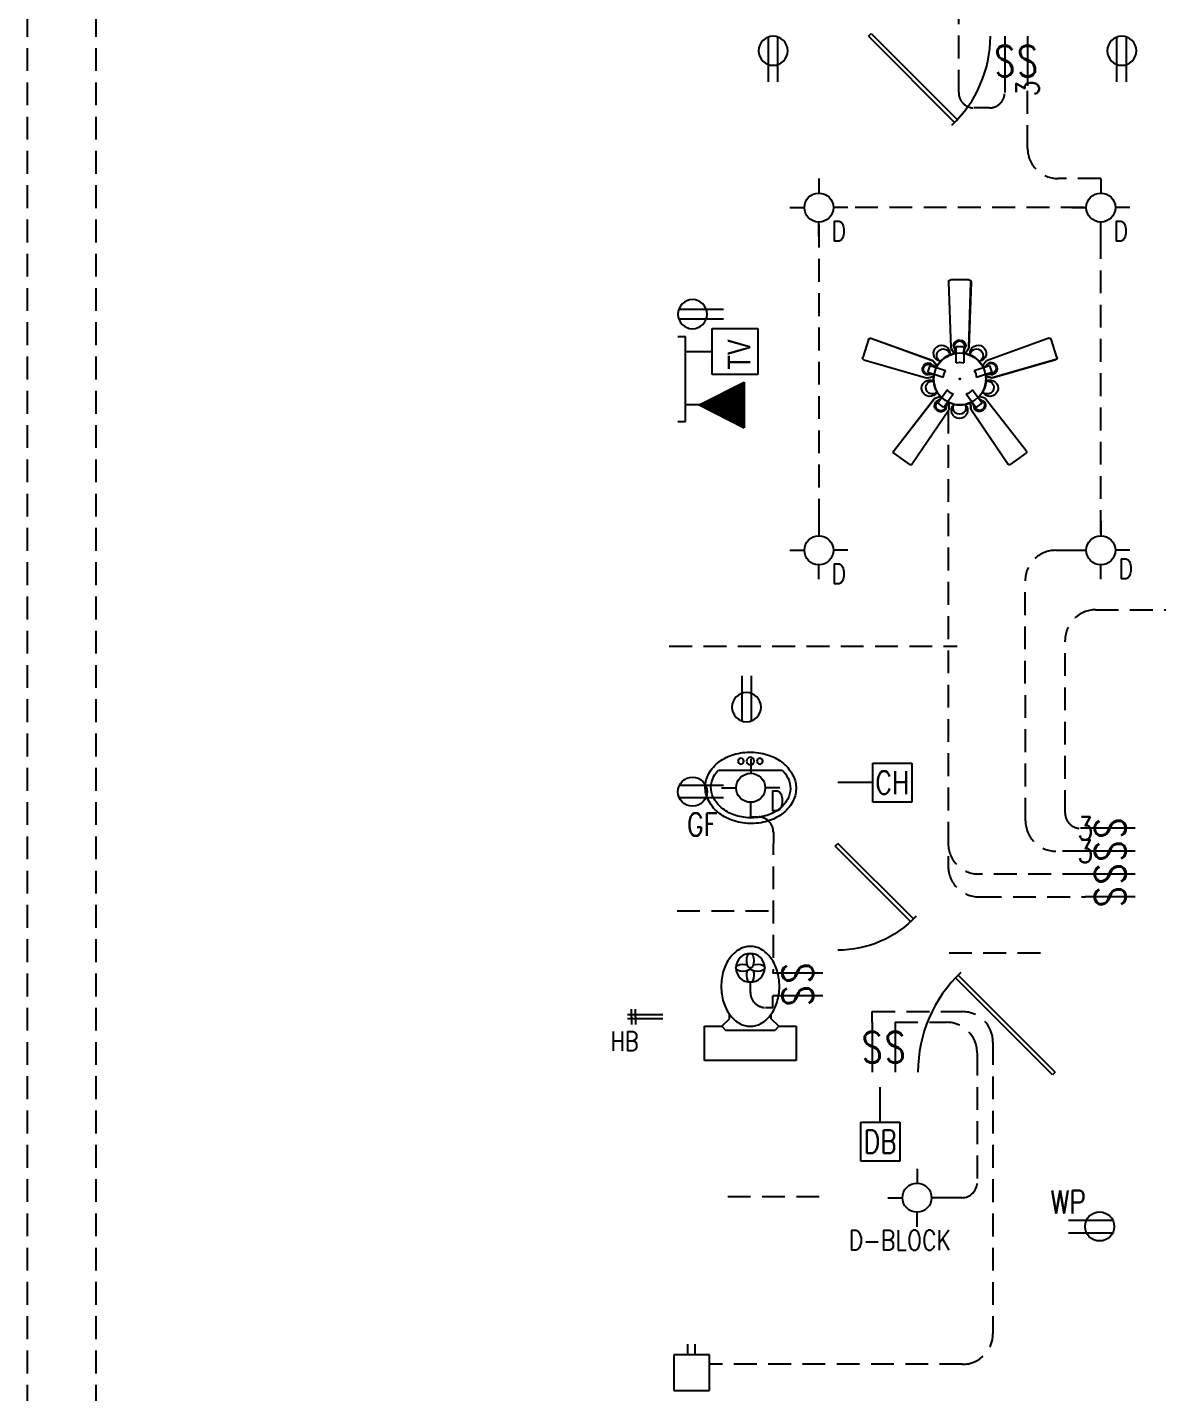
# Model space of a CAD drawing. Header units: inches. Extents: x 1062 to 6528, y -11616 to 5280.
# Drawn here: x 1632 to 1928.7, y -11354.1 to -10995.5 of the extents above; entities that cross this region are included whole.
import ezdxf
from ezdxf.enums import TextEntityAlignment as Align

# ---------------------------------------------------------------- set-up
doc = ezdxf.new("R2010")
doc.units = ezdxf.units.IN
doc.header["$LTSCALE"] = 24
doc.header["$MEASUREMENT"] = 0
doc.linetypes.add('HIDDEN', pattern=[0.375, 0.25, -0.125])
doc.layers.get('Defpoints').update_dxf_attribs({"color": 3, "linetype": 'HIDDEN'})
for name, color, linetype in [('A-DOOR', 4, 'CONTINUOUS'), ('AN', 6, 'CONTINUOUS'), ('ELEC', 1, 'CONTINUOUS'), ('P-FIXT', 6, 'CONTINUOUS'), ('TB', 5, 'CONTINUOUS'), ('TEMP', 5, 'CONTINUOUS')]:
    doc.layers.add(name, color=color, linetype=linetype)
doc.layers.add('cam_ELEC', color=7, linetype='CONTINUOUS', lineweight=35)
doc.layers.add('ssp_BATHROOM FITTINGS', color=6, linetype='CONTINUOUS', lineweight=0)
doc.layers.get('AN').off()
doc.layers.get('TEMP').off()
doc.styles.add('Arial Narrow_1', font='ARIALN.TTF', dxfattribs={"width": 0.9, "height": 6.75})
doc.styles.add('ROMANT', font='times.ttf')
doc.styles.add('SIMPLEX', font='simplex.shx', dxfattribs={"width": 0.8})

# ---------------------------------------------------------------- blocks, each defined once
blk = doc.blocks.new('TB CAMDEN 11X17')
at = {"layer": 'Defpoints', "color": 5}
blk.add_lwpolyline([(-1632, 0), (0, 0), (0, 1056), (-1632, 1056)], close=True, dxfattribs=at)
at = {"layer": 'Defpoints', "color": 7, "linetype": 'HIDDEN'}
blk.add_lwpolyline([(-1614, 18), (-512, 18), (-512, 1038), (-1614, 1038)], close=True, dxfattribs=at)
at = {"layer": 'TB', "color": 6, "style": 'ROMANT'}
for tag, p in [('S.NAME.3', (-51, 440.43)), ('S.NAME.1', (-87, 440.43)), ('S.NAME.2', (-69, 440.43))]:
    blk.add_attdef(tag, text='', height=12, rotation=90, dxfattribs=at).set_placement(p, align=Align.MIDDLE_CENTER)
for tag, p in [('SCALE', (-72, 113.5)), ('S.NUMBER', (-72, 37.5))]:
    blk.add_attdef(tag, text='', height=8, dxfattribs=at).set_placement(p, align=Align.MIDDLE_CENTER)
blk = doc.blocks.new('*U682')
at = {"layer": 'ELEC', "color": 0}
for p, q in [((0, 7.62), (0, 3.81)), ((-7.62, 0), (-3.81, 0)), ((7.62, 0), (3.81, 0)), ((0, -7.62), (0, -3.81))]:
    blk.add_line(p, q, dxfattribs=at)
blk.add_circle((0, 0), 3.81, dxfattribs=at)
at = {"layer": 'ELEC', "color": 0, "insert": (-17.94, -8.55), "char_height": 5.25, "width": 28.4525, "attachment_point": 1, "style": 'SIMPLEX'}
blk.add_mtext('D-BLOCK', dxfattribs=at)
blk = doc.blocks.new('LIGHT - COACH')
at = {"layer": 'ELEC', "color": 0}
for p, q in [((4.58, 12.1), (-4.77, 12.1)), ((-4.77, 12.1), (-4.77, 2.75)), ((4.58, 2.75), (4.58, 12.1)), ((-4.77, 2.75), (4.58, 2.75)), ((-1.05, 2.75), (-1.05, 0)), ((0.87, 2.75), (0.87, 0))]:
    blk.add_line(p, q, dxfattribs=at)
blk = doc.blocks.new('*U204')
at = {"layer": 'ELEC', "color": 0}
for p, q in [((-5.41, 4.26), (4.83, 4.26)), ((-5.41, -6.03), (-5.41, 4.26)), ((4.83, 4.26), (4.83, -6.03)), ((4.83, -6.03), (-5.41, -6.03)), ((-0.29, -6.03), (-0.29, -15.16))]:
    blk.add_line(p, q, dxfattribs=at)
at = {"layer": 'ELEC', "color": 0, "insert": (-0.29, -0.89), "char_height": 6, "width": 10.1808, "attachment_point": 5, "rotation": 180, "style": 'SIMPLEX'}
blk.add_mtext('DB', dxfattribs=at)
blk = doc.blocks.new('*U679')
at = {"layer": 'ELEC', "color": 0}
for p, q in [((-5.43, -6.01), (-5.43, 4.23)), ((-5.43, 4.23), (4.86, 4.23)), ((4.86, 4.23), (4.86, -6.01)), ((4.86, -0.89), (13.98, -0.89)), ((4.86, -6.01), (-5.43, -6.01))]:
    blk.add_line(p, q, dxfattribs=at)
at = {"layer": 'ELEC', "color": 0, "insert": (-0.29, -0.89), "char_height": 6, "width": 10.1808, "attachment_point": 5, "rotation": 180, "style": 'SIMPLEX'}
blk.add_mtext('CH', dxfattribs=at)
blk = doc.blocks.new('*U681')
at = {"layer": 'ELEC', "color": 0}
for p, q in [((-1.6, 12), (-1.6, 0.37)), ((1.69, 12), (1.69, 0.37))]:
    blk.add_line(p, q, dxfattribs=at)
blk.add_circle((0.04, 3.82), 3.82, dxfattribs=at)
at = {"layer": 'ELEC', "color": 0, "lineweight": 5, "insert": (9.47, 16.66), "char_height": 6, "width": 8.7457, "attachment_point": 1, "rotation": 270, "style": 'SIMPLEX'}
blk.add_mtext('WP', dxfattribs=at)
blk = doc.blocks.new('*U758')
at = {"layer": 'ELEC', "color": 0}
for p, q in [((0, 7.62), (0, 3.81)), ((-7.62, 0), (-3.81, 0)), ((7.62, 0), (3.81, 0)), ((0, -7.62), (0, -3.81))]:
    blk.add_line(p, q, dxfattribs=at)
blk.add_circle((0, 0), 3.81, dxfattribs=at)
at = {"layer": 'ELEC', "color": 0, "insert": (5.05, -0.79), "char_height": 5.25, "width": 2.8525, "attachment_point": 1, "style": 'SIMPLEX'}
blk.add_mtext('D', dxfattribs=at)
blk = doc.blocks.new('*U680')
at = {"layer": 'ELEC', "color": 0}
for p, q in [((-1.63, 12), (-1.63, 0.37)), ((1.66, 12), (1.66, 0.37))]:
    blk.add_line(p, q, dxfattribs=at)
blk.add_circle((0.02, 3.82), 3.82, dxfattribs=at)
at = {"layer": 'ELEC', "color": 0, "insert": (8.63, 6.41), "char_height": 6, "width": 15.2712, "attachment_point": 5, "rotation": 90, "style": 'SIMPLEX'}
blk.add_mtext('GF', dxfattribs=at)
blk = doc.blocks.new('*U580')
at = {"layer": 'ELEC', "color": 0}
for p, q in [((0, 7.62), (0, 3.81)), ((-7.62, 0), (-3.81, 0)), ((7.62, 0), (3.81, 0)), ((0, -7.62), (0, -3.81))]:
    blk.add_line(p, q, dxfattribs=at)
blk.add_circle((0, 0), 3.81, dxfattribs=at)
at = {"layer": 'ELEC', "color": 0, "insert": (3.32, -3.55), "char_height": 5.25, "width": 2.8525, "attachment_point": 1, "style": 'SIMPLEX'}
blk.add_mtext('D', dxfattribs=at)
blk = doc.blocks.new('*U217')
at = {"layer": 'ELEC', "color": 0}
for p, q in [((0, 7.62), (0, 3.81)), ((-7.62, 0), (-3.81, 0)), ((7.62, 0), (3.81, 0)), ((0, -7.62), (0, -3.81))]:
    blk.add_line(p, q, dxfattribs=at)
blk.add_circle((0, 0), 3.81, dxfattribs=at)
at = {"layer": 'ELEC', "color": 0, "insert": (4.65, -2.21), "char_height": 5.25, "width": 2.8525, "attachment_point": 1, "style": 'SIMPLEX'}
blk.add_mtext('D', dxfattribs=at)
blk = doc.blocks.new('*U574')
at = {"layer": 'ELEC', "color": 0}
for p, q in [((-2.94, 25.51, -46.52), (-2.36, 8.14, -46.52)), ((-2.9, 25.51, -46.52), (-2.94, 25.51, -46.52)), ((-2.32, 8.14, -46.52), (-2.9, 25.51, -46.52)), ((-2.43, 26, -46.52), (-2.46, 26, -46.52)), ((-2.43, 26, -46.52), (2.5, 26, -46.52)), ((2.97, 25.51, -46.52), (2.39, 8.14, -46.52)), ((-25.48, 5.72, -46.52), (-23.96, 10.41, -46.52)), ((-23.35, 10.71, -46.52), (-7, 4.79, -46.52)), ((-2.32, 8.14, -46.52), (-2.36, 8.14, -46.52)), ((-2.27, 7.97, -46.52), (-1.42, 6.72, -46.52)), ((-2.24, 7.97, -46.52), (-2.27, 7.97, -46.52)), ((-1.39, 6.72, -46.52), (-2.24, 7.97, -46.52)), ((-1.55, 8.58, -46.52), (-1.59, 8.58, -46.52)), ((-1, 8.51, -46.52), (-1, 4.25, -46.52)), ((0.97, 8.51, -46.52), (-1, 8.51, -46.52)), ((0.07, 10.22, -46.52), (0.02, 10.22, -46.52)), ((0.12, 10.03, -46.52), (0.03, 10.03, -46.52)), ((0.97, 4.26, -46.52), (0.97, 8.51, -46.52)), ((2.3, 7.97, -46.52), (1.46, 6.72, -46.52)), ((23.36, 10.68, -46.52), (7.01, 4.76, -46.52)), ((7.02, 4.72, -46.52), (23.37, 10.64, -46.52)), ((23.37, 10.64, -46.52), (23.36, 10.68, -46.52)), ((23.98, 10.34, -46.52), (23.97, 10.37, -46.52)), ((23.98, 10.34, -46.52), (25.5, 5.66, -46.52)), ((-25.48, 5.72, -46.52), (-25.49, 5.69, -46.52)), ((-25.17, 5.12, -46.52), (-25.18, 5.09, -46.52)), ((-25.18, 5.09, -46.52), (-8.47, 0.27, -46.52)), ((-8.46, 0.3, -46.52), (-25.17, 5.12, -46.52)), ((-6.87, 4.65, -46.52), (-5.95, 3.47, -46.52)), ((6.88, 4.62, -46.52), (5.96, 3.44, -46.52)), ((6, 3.44, -46.52), (6.89, 4.59, -46.52)), ((6.89, 4.59, -46.52), (6.88, 4.62, -46.52)), ((7.02, 4.72, -46.52), (7.01, 4.76, -46.52)), ((7.68, 4.12, -46.52), (7.67, 4.16, -46.52)), ((25.19, 5.06, -46.52), (8.48, 0.24, -46.52)), ((-9.7, 3.22, -46.52), (-9.71, 3.18, -46.52)), ((-9.5, 3.21, -46.52), (-9.53, 3.13, -46.52)), ((-8.64, 1.18, -46.52), (-8.65, 1.14, -46.52)), ((-8.46, 0.3, -46.52), (-8.47, 0.27, -46.52)), ((-7.8, 3.55, -46.52), (-8.41, 1.68, -46.52)), ((-8.41, 1.68, -46.52), (-4.35, 0.36, -46.52)), ((-8.28, 0.3, -46.52), (-6.85, 0.72, -46.52)), ((-8.27, 0.33, -46.52), (-8.28, 0.3, -46.52)), ((-6.85, 0.75, -46.52), (-8.27, 0.33, -46.52)), ((-3.74, 2.25, -46.52), (-7.8, 3.55, -46.52)), ((7.8, 3.55, -46.52), (3.74, 2.25, -46.52)), ((4.35, 0.36, -46.52), (8.41, 1.68, -46.52)), ((8.29, 0.27, -46.52), (6.85, 0.69, -46.52)), ((8.41, 1.68, -46.52), (7.8, 3.55, -46.52)), ((9.57, 2.98, -46.52), (9.55, 3.06, -46.52)), ((9.74, 3.09, -46.52), (9.73, 3.13, -46.52)), ((-3.3, -2.86, -46.52), (-5.81, -6.31, -46.52)), ((5.82, -6.3, -46.52), (3.31, -2.85, -46.52)), ((-17.4, -18.9, -46.52), (-6.72, -5.18, -46.52)), ((-6.55, -5.09, -46.52), (-5.15, -4.59, -46.52)), ((-5.81, -6.31, -46.52), (-4.2, -7.48, -46.52)), ((-4.2, -7.48, -46.52), (-1.69, -4.03, -46.52)), ((-2.83, -6.28, -46.52), (-2.88, -7.76, -46.52)), ((-2.85, -7.78, -46.52), (-2.8, -6.29, -46.52)), ((1.72, -4.02, -46.52), (4.22, -7.46, -46.52)), ((2.85, -7.78, -46.52), (2.8, -6.29, -46.52)), ((4.22, -7.46, -46.52), (5.82, -6.3, -46.52)), ((5.12, -4.61, -46.52), (6.52, -5.11, -46.52)), ((6.55, -5.09, -46.52), (5.14, -4.59, -46.52)), ((6.3, -6.03, -46.52), (6.33, -6.01, -46.52)), ((6.52, -5.11, -46.52), (6.55, -5.09, -46.52)), ((6.62, -5.16, -46.52), (6.64, -5.14, -46.52)), ((6.62, -5.16, -46.52), (17.35, -18.94, -46.52)), ((17.37, -18.92, -46.52), (6.64, -5.14, -46.52)), ((-2.91, -7.95, -46.52), (-12.65, -22.35, -46.52)), ((-12.62, -22.37, -46.52), (-2.88, -7.97, -46.52)), ((-6.06, -8.23, -46.52), (-6.03, -8.26, -46.52)), ((-5.99, -8.04, -46.52), (-5.92, -8.09, -46.52)), ((-3.79, -7.85, -46.52), (-3.76, -7.88, -46.52)), ((-2.91, -7.95, -46.52), (-2.88, -7.97, -46.52)), ((-2.88, -7.76, -46.52), (-2.85, -7.78, -46.52)), ((12.59, -22.39, -46.52), (2.9, -8.07, -46.52)), ((5.79, -8.19, -46.52), (5.86, -8.13, -46.52)), ((5.95, -8.31, -46.52), (5.99, -8.28, -46.52)), ((-13.32, -22.46, -46.52), (-17.3, -19.57, -46.52)), ((17.25, -19.61, -46.52), (13.26, -22.5, -46.52)), ((17.25, -19.61, -46.52), (17.27, -19.59, -46.52)), ((17.35, -18.94, -46.52), (17.37, -18.92, -46.52)), ((-13.32, -22.46, -46.52), (-13.29, -22.48, -46.52)), ((-12.65, -22.35, -46.52), (-12.62, -22.37, -46.52))]:
    blk.add_line(p, q, dxfattribs=at)
at = {"layer": 'ELEC', "color": 0, "elevation": -46.52, "flags": 128}
for points in [[(1.69, 8.58), (1.68, 8.65), (1.68, 8.71), (1.67, 8.78), (1.66, 8.84), (1.65, 8.91), (1.64, 8.97), (1.62, 9.03), (1.6, 9.1), (1.58, 9.16), (1.56, 9.22), (1.53, 9.28), (1.5, 9.34), (1.47, 9.39), (1.44, 9.45), (1.4, 9.5), (1.37, 9.56), (1.33, 9.61), (1.28, 9.66), (1.24, 9.71), (1.2, 9.76), (1.15, 9.8), (1.1, 9.84), (1.05, 9.88), (1, 9.92), (0.94, 9.96), (0.89, 9.99), (0.83, 10.03), (0.77, 10.06), (0.71, 10.08), (0.65, 10.11), (0.59, 10.13), (0.53, 10.15), (0.47, 10.17), (0.4, 10.18), (0.34, 10.2), (0.28, 10.21), (0.21, 10.21), (0.15, 10.22), (0.08, 10.22), (0.07, 10.22)], [(1.03, 6.81), (1.05, 6.96), (1.09, 7.15), (1.14, 7.33), (1.2, 7.52), (1.26, 7.7), (1.33, 7.88), (1.4, 8.05), (1.48, 8.22), (1.57, 8.39), (1.67, 8.55), (1.69, 8.58)], [(-7.64, 4.25), (-7.7, 4.27), (-7.77, 4.29), (-7.83, 4.3), (-7.9, 4.32), (-7.96, 4.32), (-8.03, 4.33), (-8.09, 4.33), (-8.16, 4.34), (-8.22, 4.33), (-8.29, 4.33), (-8.35, 4.32), (-8.42, 4.31), (-8.48, 4.3), (-8.55, 4.29), (-8.61, 4.27), (-8.67, 4.25), (-8.73, 4.23), (-8.79, 4.21), (-8.85, 4.18), (-8.91, 4.15), (-8.97, 4.12), (-9.02, 4.09), (-9.08, 4.05), (-9.13, 4.01), (-9.18, 3.97), (-9.23, 3.93), (-9.28, 3.89), (-9.33, 3.84), (-9.37, 3.79), (-9.41, 3.74), (-9.45, 3.69), (-9.49, 3.64), (-9.53, 3.59), (-9.56, 3.53), (-9.59, 3.47), (-9.62, 3.42), (-9.65, 3.36), (-9.67, 3.3), (-9.7, 3.24), (-9.7, 3.22)], [(-6.15, 3.07), (-6.3, 3.15), (-6.46, 3.25), (-6.63, 3.35), (-6.78, 3.46), (-6.93, 3.57), (-7.08, 3.69), (-7.23, 3.82), (-7.36, 3.95), (-7.5, 4.09), (-7.62, 4.23), (-7.64, 4.25)], [(-1.03, 6.82), (-1.3, 6.77), (-1.57, 6.71), (-1.83, 6.65), (-2.1, 6.57), (-2.36, 6.48), (-2.62, 6.38), (-2.87, 6.27), (-3.12, 6.15), (-3.36, 6.02), (-3.6, 5.88), (-3.83, 5.73), (-4.06, 5.57), (-4.28, 5.41), (-4.49, 5.23), (-4.7, 5.05), (-4.9, 4.86), (-5.09, 4.66), (-5.27, 4.45), (-5.44, 4.24), (-5.61, 4.01), (-5.76, 3.79), (-5.91, 3.55), (-6.05, 3.31), (-6.18, 3.07)], [(6.19, 3.03), (6.12, 3.18), (5.98, 3.42), (5.84, 3.66), (5.69, 3.89), (5.53, 4.12), (5.36, 4.33), (5.18, 4.55), (5, 4.75), (4.8, 4.95), (4.6, 5.13), (4.39, 5.31), (4.18, 5.48), (3.95, 5.65), (3.73, 5.8), (3.49, 5.95), (3.25, 6.08), (3, 6.21), (2.75, 6.32), (2.5, 6.43), (2.24, 6.52), (1.98, 6.6), (1.71, 6.68), (1.44, 6.74), (1.17, 6.79), (0.97, 6.82)], [(-6.8, 1.15), (-6.83, 0.97), (-6.86, 0.7), (-6.88, 0.42), (-6.9, 0.15), (-6.9, 0)], [(0.1, 0), (0.1, 0), (0.1, 0.01), (0.1, 0.01), (0.1, 0.01), (0.1, 0.02), (0.1, 0.02), (0.1, 0.03), (0.1, 0.03), (0.1, 0.03), (0.09, 0.04), (0.09, 0.04), (0.09, 0.05), (0.09, 0.05), (0.09, 0.05), (0.09, 0.06), (0.08, 0.06), (0.08, 0.06), (0.08, 0.07), (0.07, 0.07), (0.07, 0.07), (0.07, 0.08), (0.07, 0.08), (0.06, 0.08), (0.06, 0.08), (0.06, 0.09), (0.05, 0.09), (0.05, 0.09), (0.04, 0.09), (0.04, 0.09), (0.04, 0.1), (0.03, 0.1), (0.03, 0.1), (0.02, 0.1), (0.02, 0.1), (0.02, 0.1), (0.01, 0.1), (0.01, 0.1), (0, 0.1), (0, 0.1), (0, 0.1), (-0.01, 0.1), (-0.01, 0.1), (-0.02, 0.1), (-0.02, 0.1), (-0.02, 0.1), (-0.03, 0.1), (-0.03, 0.1), (-0.04, 0.1), (-0.04, 0.09), (-0.04, 0.09), (-0.05, 0.09), (-0.05, 0.09), (-0.06, 0.09), (-0.06, 0.08), (-0.06, 0.08), (-0.07, 0.08), (-0.07, 0.08), (-0.07, 0.07), (-0.07, 0.07), (-0.08, 0.07), (-0.08, 0.07), (-0.08, 0.06), (-0.09, 0.06), (-0.09, 0.06), (-0.09, 0.05), (-0.09, 0.05), (-0.09, 0.04), (-0.1, 0.04), (-0.1, 0.04), (-0.1, 0.03), (-0.1, 0.03), (-0.1, 0.03), (-0.1, 0.02), (-0.1, 0.02), (-0.1, 0.01), (-0.1, 0.01), (-0.1, 0), (-0.1, 0), (-0.1, 0)], [(6.78, 1.12), (6.95, 1.15), (7.14, 1.17), (7.33, 1.18), (7.52, 1.18), (7.71, 1.18), (7.9, 1.17), (8.09, 1.15), (8.28, 1.13), (8.47, 1.09), (8.65, 1.05), (8.68, 1.05)], [(6.9, 0), (6.89, 0.27), (6.87, 0.55), (6.85, 0.82), (6.81, 1.1), (6.8, 1.15)], [(8.68, 1.05), (8.74, 1.07), (8.81, 1.09), (8.87, 1.12), (8.92, 1.15), (8.98, 1.18), (9.04, 1.21), (9.09, 1.25), (9.15, 1.28), (9.2, 1.32), (9.25, 1.36), (9.3, 1.41), (9.34, 1.45), (9.39, 1.5), (9.43, 1.55), (9.47, 1.6), (9.51, 1.65), (9.55, 1.71), (9.59, 1.76), (9.62, 1.82), (9.65, 1.88), (9.68, 1.93), (9.7, 1.99), (9.73, 2.06), (9.75, 2.12), (9.76, 2.18), (9.78, 2.24), (9.79, 2.31), (9.8, 2.37), (9.81, 2.44), (9.82, 2.5), (9.82, 2.57), (9.82, 2.63), (9.82, 2.7), (9.81, 2.76), (9.8, 2.82), (9.79, 2.89), (9.78, 2.95), (9.76, 3.02), (9.75, 3.08), (9.74, 3.09)], [(-6.9, 0), (-6.89, -0.28), (-6.87, -0.55), (-6.85, -0.83), (-6.81, -1.1), (-6.76, -1.37), (-6.7, -1.64), (-6.63, -1.91), (-6.55, -2.17), (-6.45, -2.43), (-6.35, -2.69), (-6.24, -2.94), (-6.12, -3.19), (-5.99, -3.43), (-5.84, -3.66), (-5.69, -3.9), (-5.53, -4.12), (-5.36, -4.34), (-5.19, -4.55), (-5, -4.75), (-4.81, -4.95)], [(-0.1, 0), (-0.1, -0.01), (-0.1, -0.01), (-0.1, -0.01), (-0.1, -0.02), (-0.1, -0.02), (-0.1, -0.03), (-0.1, -0.03), (-0.1, -0.03), (-0.1, -0.04), (-0.1, -0.04), (-0.1, -0.05), (-0.09, -0.05), (-0.09, -0.05), (-0.09, -0.06), (-0.09, -0.06), (-0.08, -0.06), (-0.08, -0.07), (-0.08, -0.07), (-0.08, -0.07), (-0.07, -0.08), (-0.07, -0.08), (-0.07, -0.08), (-0.06, -0.08), (-0.06, -0.09), (-0.06, -0.09), (-0.05, -0.09), (-0.05, -0.09), (-0.05, -0.1), (-0.04, -0.1), (-0.04, -0.1), (-0.03, -0.1), (-0.03, -0.1), (-0.03, -0.1), (-0.02, -0.1), (-0.02, -0.1), (-0.01, -0.1), (-0.01, -0.11), (-0.01, -0.11), (0, -0.11), (0, -0.11), (0.01, -0.11), (0.01, -0.11), (0.01, -0.1), (0.02, -0.1), (0.02, -0.1), (0.03, -0.1), (0.03, -0.1), (0.03, -0.1), (0.04, -0.1), (0.04, -0.1), (0.05, -0.09), (0.05, -0.09), (0.05, -0.09), (0.06, -0.09), (0.06, -0.09), (0.06, -0.08), (0.07, -0.08), (0.07, -0.08), (0.07, -0.08), (0.08, -0.07), (0.08, -0.07), (0.08, -0.07), (0.08, -0.06), (0.09, -0.06), (0.09, -0.06), (0.09, -0.05), (0.09, -0.05), (0.09, -0.04), (0.1, -0.04), (0.1, -0.04), (0.1, -0.03), (0.1, -0.03), (0.1, -0.02), (0.1, -0.02), (0.1, -0.02), (0.1, -0.01), (0.1, -0.01), (0.1, 0), (0.1, 0)], [(4.83, -4.93), (4.89, -4.86), (5.08, -4.66), (5.27, -4.45), (5.44, -4.24), (5.61, -4.02), (5.76, -3.79), (5.91, -3.56), (6.05, -3.32), (6.17, -3.07), (6.29, -2.82), (6.4, -2.57), (6.5, -2.31), (6.58, -2.05), (6.66, -1.79), (6.73, -1.52), (6.78, -1.25), (6.83, -0.97), (6.86, -0.7), (6.88, -0.43), (6.89, -0.15), (6.9, 0)], [(-6.41, -5.95), (-6.45, -6.01), (-6.48, -6.06), (-6.52, -6.12), (-6.55, -6.18), (-6.57, -6.24), (-6.6, -6.3), (-6.62, -6.36), (-6.65, -6.42), (-6.66, -6.48), (-6.68, -6.54), (-6.69, -6.61), (-6.71, -6.67), (-6.71, -6.74), (-6.72, -6.8), (-6.72, -6.87), (-6.73, -6.93), (-6.72, -7), (-6.72, -7.06), (-6.71, -7.13), (-6.7, -7.19), (-6.69, -7.26), (-6.68, -7.32), (-6.66, -7.38), (-6.64, -7.45), (-6.62, -7.51), (-6.59, -7.57), (-6.57, -7.63), (-6.54, -7.68), (-6.51, -7.74), (-6.47, -7.8), (-6.44, -7.85), (-6.4, -7.9), (-6.36, -7.95), (-6.32, -8), (-6.27, -8.05), (-6.23, -8.1), (-6.18, -8.14), (-6.13, -8.18), (-6.08, -8.22), (-6.06, -8.23)], [(-4.85, -4.93), (-4.95, -5.02), (-5.09, -5.14), (-5.24, -5.27), (-5.39, -5.38), (-5.54, -5.49), (-5.7, -5.59), (-5.87, -5.69), (-6.04, -5.78), (-6.21, -5.87), (-6.38, -5.94), (-6.41, -5.95)], [(-3.18, -6.12), (-3.01, -6.21), (-2.75, -6.32), (-2.5, -6.43), (-2.24, -6.52), (-1.98, -6.61), (-1.71, -6.68), (-1.44, -6.75), (-1.17, -6.8), (-0.9, -6.84), (-0.63, -6.87), (-0.35, -6.89), (-0.08, -6.9), (0.2, -6.89), (0.48, -6.88), (0.75, -6.86), (1.02, -6.82), (1.3, -6.77), (1.57, -6.72), (1.83, -6.65), (2.1, -6.57), (2.36, -6.48), (2.62, -6.38), (2.87, -6.27), (3.12, -6.15), (3.23, -6.09)], [(3.17, -6.12), (3.24, -6.26), (3.32, -6.43), (3.39, -6.61), (3.45, -6.79), (3.51, -6.97), (3.56, -7.15), (3.6, -7.34), (3.63, -7.53), (3.66, -7.72), (3.68, -7.91), (3.68, -7.94)], [(3.68, -7.94), (3.72, -7.99), (3.76, -8.04), (3.8, -8.09), (3.85, -8.13), (3.9, -8.18), (3.95, -8.22), (4, -8.26), (4.05, -8.3), (4.1, -8.34), (4.16, -8.38), (4.21, -8.41), (4.27, -8.44), (4.33, -8.47), (4.39, -8.49), (4.45, -8.52), (4.51, -8.54), (4.58, -8.56), (4.64, -8.57), (4.7, -8.59), (4.77, -8.6), (4.83, -8.61), (4.9, -8.61), (4.96, -8.62), (5.03, -8.62), (5.09, -8.61), (5.16, -8.61), (5.22, -8.6), (5.29, -8.59), (5.35, -8.58), (5.41, -8.57), (5.47, -8.55), (5.54, -8.53), (5.6, -8.51), (5.66, -8.48), (5.72, -8.45), (5.77, -8.42), (5.83, -8.39), (5.89, -8.36), (5.94, -8.32), (5.95, -8.31)]]:
    blk.add_lwpolyline(points, dxfattribs=at)
at = {"layer": 'ELEC', "color": 0}
for centre, radius, start, end in [((-4.78, 6.74, -46.52), 2.14, 350.7421, 260.9533), ((-4.37, 6.17, -46.52), 1.72, 7.4906, 244.5094), ((4.78, 6.74, -46.52), 2.14, 279.0467, 189.2579), ((4.36, 6.17, -46.52), 1.72, 295.4906, 172.5094), ((0, 0, -46.52), 6.82, 0, 180), ((0, 0, -46.52), 4.37, 77.1929, 103.2637), ((0, 0, -46.52), 4.37, 148.9987, 175.2531), ((0, 0, -46.52), 4.37, 4.7469, 31.0013), ((-7.89, -2.46, -46.52), 2.14, 62.7421, 332.9533), ((-7.22, -2.24, -46.52), 1.72, 79.4906, 316.5094), ((0, 0, -46.52), 6.82, 180, 0), ((0, 0, -46.52), 4.37, 220.9006, 247.2637), ((0, 0, -46.52), 4.37, 293.1929, 319.2637), ((7.22, -2.24, -46.52), 1.72, 223.4906, 100.5094), ((7.89, -2.46, -46.52), 2.14, 207.0467, 117.2579), ((0.1, -8.26, -46.52), 2.14, 135.0467, 45.2579), ((0.1, -7.56, -46.52), 1.72, 151.4906, 28.5094)]:
    blk.add_arc(centre, radius, start, end, dxfattribs=at)
for centre, major_axis, start_param, end_param in [((-2.46, 25.51, -46.52), (0, 0.484), 0, 1.570796), ((-2.43, 25.51, -46.52), (0, 0.484), 0, 1.570796), ((2.5, 25.51, -46.52), (0, 0.484), 4.712389, 6.283185), ((2.46, 25.51, -46.52), (0, 0.484), 5.905353, 6.137419), ((23.51, 10.22, -46.52), (0.46, 0.149), 0, 1.570796), ((-23.5, 10.26, -46.52), (-0.46, 0.149), 4.712389, 6.283185), ((-23.51, 10.22, -46.52), (-0.46, 0.149), 6.021386, 6.137419), ((-1.02, 8.73, -46.52), (0, 1.49), 1.980343, 2.111734), ((-0.98, 8.73, -46.52), (0, 1.49), 1.980343, 2.111734), ((0.02, 8.58, -46.52), (0, 1.64), 0, 1.570796), ((-6.1, 5.98, -46.52), (0, 5.27), 4.871906, 5.228698), ((0.11, 8.58, -46.52), (0, 1.39), 4.761565, 7.804693), ((-6.02, 5.98, -46.52), (0, 5.52), 5.104129, 5.216074), ((0.12, 8.65, -46.52), (0, 1.38), 1.195695, 1.570796), ((-6.41, 5.92, -46.52), (0, 5.93), 5.084701, 5.191094), ((0.12, 8.65, -46.52), (0, 1.38), 4.712389, 7.462224), ((5.7, 6.04, -46.52), (0, 5.02), 1.024368, 1.286982), ((5.7, 6.04, -46.52), (0, 5.02), 1.024368, 1.282289), ((5.62, 6.04, -46.52), (0, 4.77), 1.128131, 1.174641), ((1.05, 8.73, -46.52), (0, 1.49), 4.171451, 4.302842), ((23.52, 10.19, -46.52), (0.46, 0.149), 0, 1.570796), ((-25.03, 5.54, -46.52), (-0.46, 0.149), 0, 1.570796), ((-25.02, 5.57, -46.52), (-0.46, 0.149), 0, 1.570796), ((-8.19, 2.79, -46.52), (-1.31, 0.43), 4.712389, 7.556223), ((-8.13, 2.76, -46.52), (-1.32, 0.43), 4.761565, 7.429311), ((-3.98, 7.29, -46.52), (-4.78, 1.55), 1.024368, 1.284625), ((-3.98, 7.29, -46.52), (-4.78, 1.55), 1.024368, 1.282289), ((-4.01, 7.21, -46.52), (-4.54, 1.47), 1.128131, 1.174517), ((-7.98, 3.7, -46.52), (-1.41, 0.46), 4.171451, 4.302842), ((3.8, 7.65, -46.52), (5.01, 1.63), 4.870451, 5.228698), ((7.99, 3.66, -46.52), (1.41, 0.46), 1.980343, 2.111734), ((8, 3.63, -46.52), (1.41, 0.46), 1.980343, 2.111734), ((3.83, 7.57, -46.52), (5.25, 1.7), 5.090031, 5.216074), ((3.65, 7.93, -46.52), (5.64, 1.83), 5.116292, 5.191094), ((8.17, 2.63, -46.52), (1.56, 0.51), 0, 1.570796), ((8.26, 2.56, -46.52), (1.31, 0.43), 4.712389, 7.853982), ((8.19, 2.54, -46.52), (1.32, 0.43), 4.761565, 7.804693), ((25.04, 5.51, -46.52), (0.46, 0.149), 4.712389, 6.283185), ((-8.15, 2.67, -46.52), (-1.56, 0.51), 0, 1.570796), ((-8.13, 2.76, -46.52), (-1.32, 0.43), 1.18714, 1.521508), ((-8.19, 2.79, -46.52), (-1.31, 0.43), 1.308997, 1.570796), ((-7.57, -3.96, -46.52), (-5.01, 1.63), 4.869541, 5.228698), ((-7.55, -3.88, -46.52), (-5.25, 1.7), 5.104094, 5.216074), ((-7.61, -4.27, -46.52), (-5.64, 1.83), 5.116292, 5.191094), ((-8.62, 1.73, -46.52), (-1.41, 0.46), 1.980343, 2.111734), ((-8.61, 1.76, -46.52), (-1.41, 0.46), 1.980343, 2.111734), ((3.65, 7.93, -46.52), (5.64, 1.83), 5.068892, 5.086783), ((7.51, -3.56, -46.52), (4.78, 1.55), 1.024368, 1.264914), ((7.51, -3.56, -46.52), (4.78, 1.55), 1.230515, 1.255878), ((7.51, -3.56, -46.52), (4.78, 1.55), 1.024368, 1.230515), ((7.48, -3.48, -46.52), (4.54, 1.47), 1.128131, 1.174733), ((8.63, 1.7, -46.52), (1.41, 0.46), 4.171451, 4.302842), ((-5.98, -6.45, -46.52), (0.87, 1.2), 1.029858, 1.161249), ((-5.18, -6.93, -46.52), (0.81, 1.11), 1.570796, 4.41463), ((-5.13, -6.88, -46.52), (0.82, 1.12), 1.619972, 4.328732), ((-8.17, -1.54, -46.52), (2.95, 4.06), 4.16596, 4.414369), ((-8.17, -1.54, -46.52), (2.95, 4.06), 4.169835, 4.372108), ((-8.1, -1.59, -46.52), (2.8, 3.86), 4.269724, 4.31651), ((-8.17, -1.54, -46.52), (2.95, 4.06), 4.376245, 4.397997), ((1.35, -8.38, -46.52), (3.24, 4.46), 1.962537, 2.074482), ((1.42, -8.43, -46.52), (3.1, 4.26), 1.732537, 2.087105), ((-0.99, -8.19, -46.52), (-2.8, 3.86), 4.269724, 4.316412), ((-1.07, -8.24, -46.52), (-2.95, 4.06), 4.16596, 4.428575), ((-1.07, -8.24, -46.52), (-2.95, 4.06), 4.16596, 4.423882), ((4.95, -7.01, -46.52), (-0.82, 1.12), 1.619972, 4.6631), ((4.98, -7.07, -46.52), (-0.81, 1.11), 1.570796, 4.712389), ((8.45, -1.25, -46.52), (-3.1, 4.26), 1.733383, 2.087105), ((8.67, -1.02, -46.52), (-3.48, 4.79), 1.943108, 2.049501), ((8.38, -1.3, -46.52), (-3.24, 4.46), 1.962537, 2.074482), ((5.02, -6.96, -46.52), (-0.96, 1.33), 3.141593, 4.712389), ((5.95, -6.47, -46.52), (-0.87, 1.2), 5.179816, 5.253327), ((5.98, -6.45, -46.52), (-0.87, 1.2), 5.179816, 5.253327), ((-5.06, -6.93, -46.52), (0.96, 1.33), 3.141593, 4.712389), ((-5.13, -6.88, -46.52), (0.82, 1.12), 4.365604, 4.6631), ((-5.18, -6.93, -46.52), (0.81, 1.11), 4.45059, 4.712389), ((1.71, -8.56, -46.52), (3.48, 4.79), 1.9747, 2.049501), ((-4.34, -7.64, -46.52), (0.87, 1.2), 5.121936, 5.253327), ((-4.31, -7.66, -46.52), (0.87, 1.2), 5.121936, 5.253327), ((4.31, -7.67, -46.52), (-0.87, 1.2), 1.029858, 1.229344), ((-17.02, -19.18, -46.52), (0.284, 0.391), 1.570796, 3.141593), ((16.96, -19.22, -46.52), (-0.284, 0.391), 3.141593, 4.712389), ((16.99, -19.2, -46.52), (-0.284, 0.391), 3.141593, 4.712389), ((-13.04, -22.07, -46.52), (0.284, 0.391), 3.141593, 4.712389), ((-13.01, -22.09, -46.52), (0.284, 0.391), 3.141593, 4.712389), ((12.98, -22.11, -46.52), (-0.284, 0.391), 1.570796, 3.141593)]:
    blk.add_ellipse(centre, major_axis=major_axis, ratio=0.984808, start_param=start_param, end_param=end_param, dxfattribs=at)
for points, knots in [([(-1.26, 8.64, -46.52), (-1.28, 8.64, -46.52), (-1.31, 8.63, -46.52), (-1.37, 8.62, -46.52), (-1.42, 8.6, -46.52), (-1.48, 8.59, -46.52), (-1.53, 8.58, -46.52), (-1.55, 8.58, -46.52), (-1.55, 8.58, -46.52)], [0, 0, 0, 0, 0.142857, 0.285714, 0.428571, 0.571429, 0.857143, 1, 1, 1, 1]), ([(1.48, 8.65, -46.52), (1.5, 8.64, -46.52), (1.53, 8.63, -46.52), (1.58, 8.62, -46.52), (1.62, 8.61, -46.52), (1.67, 8.59, -46.52), (1.68, 8.58, -46.52), (1.69, 8.58, -46.52)], [0, 0, 0, 0, 0.1428571, 0.2857143, 0.4285714, 0.5714286, 0.8571429, 0.8571429, 0.8571429, 0.8571429]), ([(-7.77, 4.08, -46.52), (-7.76, 4.09, -46.52), (-7.74, 4.12, -46.52), (-7.71, 4.17, -46.52), (-7.69, 4.2, -46.52), (-7.66, 4.24, -46.52), (-7.65, 4.25, -46.52), (-7.64, 4.25, -46.52)], [0, 0, 0, 0, 0.1428571, 0.2857143, 0.4285714, 0.5714286, 0.8571429, 0.8571429, 0.8571429, 0.8571429]), ([(7.83, 3.87, -46.52), (7.82, 3.88, -46.52), (7.8, 3.91, -46.52), (7.77, 3.96, -46.52), (7.74, 4.01, -46.52), (7.71, 4.06, -46.52), (7.69, 4.1, -46.52), (7.68, 4.12, -46.52), (7.68, 4.12, -46.52)], [0, 0, 0, 0, 0.142857, 0.285714, 0.428571, 0.571429, 0.857143, 1, 1, 1, 1]), ([(-8.61, 1.47, -46.52), (-8.61, 1.45, -46.52), (-8.61, 1.42, -46.52), (-8.62, 1.36, -46.52), (-8.62, 1.31, -46.52), (-8.63, 1.24, -46.52), (-8.64, 1.2, -46.52), (-8.64, 1.18, -46.52), (-8.64, 1.18, -46.52)], [0, 0, 0, 0, 0.142857, 0.285714, 0.428571, 0.571429, 0.857143, 1, 1, 1, 1]), ([(8.68, 1.27, -46.52), (8.68, 1.25, -46.52), (8.69, 1.21, -46.52), (8.69, 1.16, -46.52), (8.69, 1.11, -46.52), (8.69, 1.07, -46.52), (8.68, 1.05, -46.52), (8.68, 1.05, -46.52)], [0, 0, 0, 0, 0.1428571, 0.2857143, 0.4285714, 0.5714286, 0.8571429, 0.8571429, 0.8571429, 0.8571429]), ([(-6.28, -6.13, -46.52), (-6.29, -6.12, -46.52), (-6.32, -6.09, -46.52), (-6.35, -6.05, -46.52), (-6.37, -6.01, -46.52), (-6.4, -5.97, -46.52), (-6.41, -5.96, -46.52), (-6.41, -5.95, -46.52)], [0, 0, 0, 0, 0.1428571, 0.2857143, 0.4285714, 0.5714286, 0.8571429, 0.8571429, 0.8571429, 0.8571429]), ([(6.1, -6.26, -46.52), (6.11, -6.24, -46.52), (6.13, -6.21, -46.52), (6.17, -6.17, -46.52), (6.21, -6.13, -46.52), (6.25, -6.08, -46.52), (6.28, -6.05, -46.52), (6.29, -6.04, -46.52), (6.3, -6.03, -46.52)], [0, 0, 0, 0, 0.142857, 0.285714, 0.428571, 0.571429, 0.857143, 1, 1, 1, 1]), ([(-4.06, -7.73, -46.52), (-4.05, -7.74, -46.52), (-4.01, -7.76, -46.52), (-3.96, -7.78, -46.52), (-3.91, -7.8, -46.52), (-3.85, -7.82, -46.52), (-3.81, -7.84, -46.52), (-3.79, -7.85, -46.52), (-3.79, -7.85, -46.52)], [0, 0, 0, 0, 0.142857, 0.285714, 0.428571, 0.571429, 0.857143, 1, 1, 1, 1]), ([(3.89, -7.87, -46.52), (3.87, -7.87, -46.52), (3.84, -7.89, -46.52), (3.79, -7.91, -46.52), (3.75, -7.92, -46.52), (3.7, -7.93, -46.52), (3.68, -7.94, -46.52), (3.68, -7.94, -46.52)], [0, 0, 0, 0, 0.1428571, 0.2857143, 0.4285714, 0.5714286, 0.8571429, 0.8571429, 0.8571429, 0.8571429])]:
    blk.add_open_spline(points, degree=3, knots=knots, dxfattribs=at)
blk = doc.blocks.new('*U678')
at = {"layer": 'ELEC'}
h = blk.add_hatch(dxfattribs=at)
h.set_pattern_fill('ANSI31', color=0)
h.set_pattern_definition([(45, (-17786.7599, -242.65927), (-0.08838834765, 0.08838834765), [])])
h.paths.add_polyline_path([(12.82, 17.37), (0.82, 17.37), (6.82, 5.59)])
at = {"layer": 'ELEC', "color": 0}
for p, q in [((-13.21, 20.99), (-1.21, 20.99)), ((-13.21, 8.99), (-13.21, 20.99)), ((-1.21, 20.99), (-1.21, 8.99)), ((0.82, 17.37), (12.82, 17.37)), ((6.82, 5.59), (0.82, 17.37)), ((6.82, 5.59), (12.82, 17.37)), ((-1.21, 8.99), (-13.21, 8.99)), ((-7.21, 2), (-7.21, 8.99)), ((6.82, 5.59), (6.82, 2)), ((11.17, 2), (-11.17, 2)), ((-11.17, 0), (-11.17, 2)), ((11.17, 0), (11.17, 2))]:
    blk.add_line(p, q, dxfattribs=at)
at = {"layer": 'ELEC', "color": 0, "insert": (-2.51, 13.04), "char_height": 6, "width": 10.0899, "attachment_point": 1, "rotation": 180, "style": 'Arial Narrow_1'}
blk.add_mtext('TV', dxfattribs=at)
blk = doc.blocks.new('*U576')
at = {"layer": 'ELEC', "color": 0}
for p, q in [((-1.22, 12), (-1.22, 0.22)), ((1.31, 12), (1.31, 0.22))]:
    blk.add_line(p, q, dxfattribs=at)
blk.add_circle((0.04, 3.82), 3.82, dxfattribs=at)
blk = doc.blocks.new('*U575')
at = {"layer": 'ELEC', "color": 0}
blk.add_circle((0, 0), 6, dxfattribs=at)
for centre, radius, start, end in [((0, 4.875), 1.125, 22.61986, 157.38014), ((-4.875, 0), 1.125, 112.61986, 247.38014), ((-3, -4.5), 6, 72.88557, 112.61986), ((4.5, 3), 6, 157.38014, 202.61986), ((0, 1.125), 1.125, 202.61986, 337.38014), ((-1.125, 0), 1.125, 292.61986, 0), ((1.125, 0), 1.125, 180, 247.38014), ((-4.5, 3), 6, 337.38014, 22.61986), ((3, -4.5), 6, 67.38014, 107.11443), ((4.875, 0), 1.125, 292.61986, 67.38014), ((-3, 4.5), 6, 247.38014, 292.61986), ((4.5, -3), 6, 162.88557, 202.61986), ((0, -4.875), 1.125, 202.61986, 337.38014), ((3, 4.5), 6, 247.38014, 292.61986), ((-4.5, -3), 6, 337.38014, 17.11443)]:
    blk.add_arc(centre, radius, start, end, dxfattribs=at)
blk = doc.blocks.new('*U193')
at = {"layer": 'ELEC', "color": 0, "linetype": 'ByBlock', "lineweight": -2}
blk.add_line((0, 6.52), (0, -6.52), dxfattribs=at)
at = {"layer": 'ELEC', "color": 0, "linetype": 'ByBlock', "lineweight": -2, "style": 'SIMPLEX', "width": 0.8, "flags": 8}
blk.add_attdef('S', text='', height=8, dxfattribs=at).set_placement((0, 0), align=Align.MIDDLE_CENTER)
blk = doc.blocks.new('*U572')
at = {"layer": 'cam_ELEC', "color": 0, "linetype": 'ByBlock', "lineweight": -2}
blk.add_line((0, 6.5), (0, -6.5), dxfattribs=at)
at = {"layer": 'ELEC', "color": 0, "linetype": 'ByBlock', "lineweight": -2, "style": 'SIMPLEX', "width": 0.8, "flags": 8}
blk.add_attdef('S', text='', height=8, dxfattribs=at).set_placement((0, 0), align=Align.MIDDLE_CENTER)
blk.add_attdef('#', text='', height=6, rotation=90, dxfattribs=at).set_placement((0, -7.13), align=Align.MIDDLE_CENTER)
blk = doc.blocks.new('*U196')
at = {"layer": 'cam_ELEC', "color": 0, "linetype": 'ByBlock', "lineweight": -2}
blk.add_line((-6.5, 0), (6.5, 0), dxfattribs=at)
at = {"layer": 'ELEC', "color": 0, "linetype": 'ByBlock', "lineweight": -2, "style": 'SIMPLEX', "width": 0.8, "flags": 8}
blk.add_attdef('#', text='', height=6, dxfattribs=at).set_placement((6.5, 0), align=Align.MIDDLE_CENTER)
blk.add_attdef('S', text='', height=8, rotation=90, dxfattribs=at).set_placement((0, 0), align=Align.MIDDLE_CENTER)
blk = doc.blocks.new('*U195')
at = {"layer": 'ELEC', "color": 0, "linetype": 'ByBlock', "lineweight": -2}
blk.add_line((-6.52, 0), (6.52, 0), dxfattribs=at)
at = {"layer": 'ELEC', "color": 0, "linetype": 'ByBlock', "lineweight": -2, "style": 'SIMPLEX', "width": 0.8, "flags": 8}
blk.add_attdef('S', text='', height=8, rotation=90, dxfattribs=at).set_placement((0, 0), align=Align.MIDDLE_CENTER)
blk = doc.blocks.new('2868ANGLE')
at = {"layer": 'A-DOOR', "color": 0}
for p, q in [((-0.71, -0.71), (-23.32, 21.91)), ((0, 0), (-22.63, 22.63)), ((0, 0), (-0.71, -0.71))]:
    blk.add_line(p, q, dxfattribs=at)
blk.add_arc((0, 0), 32, 133.2092, 180, dxfattribs=at)
blk = doc.blocks.new('3068ANGLE')
at = {"layer": 'A-DOOR', "color": 0}
for p, q in [((0, 0), (-25.46, 25.46)), ((-0.71, -0.71), (-26.15, 24.74)), ((0, 0), (-0.71, -0.71))]:
    blk.add_line(p, q, dxfattribs=at)
blk.add_arc((0, 0), 36, 133.4082, 180, dxfattribs=at)
blk = doc.blocks.new('WC')
at = {"layer": 'P-FIXT', "color": 0}
for p, q in [((-12, -9), (-12, 0)), ((-12, 0), (12, 0)), ((12, 0), (12, -9)), ((-7.5, -9), (-12, -9)), ((-7.5, -9), (-6.5, -8)), ((-7.5, -9), (-5.5, -11)), ((6.5, -8), (-6.5, -8)), ((7.5, -9), (5.5, -11)), ((7.5, -9), (6.5, -8)), ((12, -9), (7.5, -9)), ((-5.5, -11), (-5.5, -12.21)), ((5.5, -11), (5.5, -12.21))]:
    blk.add_line(p, q, dxfattribs=at)
blk.add_lwpolyline([(0, -30, 0.130075), (2.79, -29.26, 0.10646), (5.4, -26.92, 0.084286), (7.03, -23.65, 0.073334), (7.64, -19.5, 0.073334), (7.03, -15.35, 0.084286), (5.4, -12.08, 0.10646), (2.79, -9.74, 0.130075), (0, -9, 0.130075), (-2.79, -9.74, 0.10646), (-5.4, -12.08, 0.084286), (-7.03, -15.35, 0.073334), (-7.64, -19.5, 0.073334), (-7.03, -23.65, 0.084286), (-5.4, -26.92, 0.10646), (-2.79, -29.26, 0.130075)], format="xyb", close=True, dxfattribs=at)
blk = doc.blocks.new('Ped')
at = {"layer": 'P-FIXT', "color": 0}
blk.add_line((8.32, 4.96), (-8.42, 4.96), dxfattribs=at)
blk.add_lwpolyline([(0.11, -9.06, 0.078829), (4.77, -8.19, 0.088062), (8.46, -6.09, 0.105303), (11.01, -2.86, 0.121879), (11.78, 0.62, 0.121879), (10.83, 4.06, 0.105303), (8.11, 7.15, 0.088062), (4.3, 9.05, 0.078829), (-0.4, 9.67, 0.078829), (-5.06, 8.8, 0.088062), (-8.75, 6.7, 0.105303), (-11.3, 3.47, 0.121879), (-12.06, -0.02, 0.121879), (-11.11, -3.46, 0.105303), (-8.39, -6.55, 0.088062), (-4.59, -8.45, 0.078829)], format="xyb", close=True, dxfattribs=at)
for centre, radius in [((-2.54, 7.3), 0.75), ((-0.06, 7.32), 1), ((2.42, 7.3), 0.75)]:
    blk.add_circle(centre, radius, dxfattribs=at)
for centre, radius, start, end in [((-2.44, -0.9), 8.38, 135.5914, 153.7535), ((2.22, -0.78), 8.38, 29.3447, 43.2157), ((-4.63, 0.18), 5.93, 153.7535, 181.5491), ((-4.63, 0.18), 5.93, 181.5491, 209.3447), ((4.35, 0.42), 5.93, 1.5491, 29.3447), ((4.35, 0.42), 5.93, 333.7535, 1.5491), ((-2.5, 1.38), 8.38, 209.3447, 233.3898), ((2.15, 1.51), 8.38, 309.7084, 333.7535), ((-1.14, 3.21), 10.66, 233.3898, 253.5202), ((-0.3, 6.06), 13.63, 253.5202, 271.5491), ((-0.3, 6.06), 13.63, 271.5491, 289.578), ((0.7, 3.26), 10.66, 289.578, 309.7084)]:
    blk.add_arc(centre, radius, start, end, dxfattribs=at)
blk = doc.blocks.new('2468ANGLE')
at = {"layer": 'A-DOOR', "color": 0}
for p, q in [((-20.49, 19.08), (-0.71, -0.71)), ((-19.8, 19.8), (0, 0)), ((-0.71, -0.71), (0, 0))]:
    blk.add_line(p, q, dxfattribs=at)
blk.add_arc((0, 0), 28, 132.9533, 180, dxfattribs=at)
blk = doc.blocks.new('*U590')
at = {"layer": 'Defpoints', "color": 7}
blk.add_line((-37.43, 0), (38.12, 0), dxfattribs=at)
blk = doc.blocks.new('*U591')
at = {"layer": 'Defpoints', "color": 7}
blk.add_line((-11.66, 0), (12.34, 0), dxfattribs=at)
blk = doc.blocks.new('1ST FLR ELEC')
at = {"layer": 'ELEC', "linetype": 'HIDDEN'}
for p, q in [((106.5, -295), (41.5, -295)), ((37, -299.5), (37, -380.5)), ((111, -380.5), (111, -299.5))]:
    blk.add_line(p, q, dxfattribs=at)
for points in [[(85.76, -263.05), (85.76, -264.82, -0.414214), (81.76, -268.82), (77.69, -268.82, -0.414214), (73.69, -264.82), (73.69, -188.38, 0.414214), (65.69, -180.38), (56.12, -180.38)], [(111, -287.38), (99.76, -287.38, -0.414214), (91.76, -279.38), (91.76, -263.06)], [(70.95, -348.3), (70.95, -468, 0.414214), (78.95, -476), (106.95, -476)], [(106.95, -464), (99.22, -464, -0.414214), (91.22, -456), (91.15, -393, -0.414214), (99.15, -385), (103.38, -385)], [(107, -458), (105.62, -458, -0.414214), (101.62, -454), (101.62, -408.62, -0.414214), (109.62, -400.62), (196, -400.62)], [(19.09, -454.99), (21.04, -454.99, -0.414214), (25.04, -458.99), (24.95, -496)], [(106.95, -470), (78.95, -470, -0.414214), (70.95, -462)], [(19, -498.43), (19, -501.06, 0.414214), (23, -505.06), (24.95, -505.06), (24.95, -502)]]:
    blk.add_lwpolyline(points, format="xyb", dxfattribs=at)
at = {"layer": 'AN'}
for name, p in [('*U590', (35.17, -410.13)), ('*U591', (11.43, -479.7)), ('*U591', (82.81, -490.7))]:
    blk.add_blockref(name, p, dxfattribs=at)
at = {"layer": 'ELEC', "xscale": -1}
for p, rotation in [((24.95, -250), 180), ((116.46, -250), 180), ((0, -323.04), 270)]:
    blk.add_blockref('*U576', p, dxfattribs=dict(at, rotation=rotation))
at = {"layer": 'ELEC'}
ref = blk.add_blockref('*U193', (85.76, -256.54), dxfattribs=dict(at, xscale=-1.003425543774801, yscale=1.003425543774801, zscale=1.003425543774801))
ref.add_attrib('S', 'S', dxfattribs={"color": 0, "linetype": 'ByBlock', "lineweight": -2, "height": 8.03, "style": 'SIMPLEX', "width": 0.8}).set_placement((85.76, -256.54), align=Align.MIDDLE_CENTER)
ref = blk.add_blockref('*U572', (91.76, -256.54), dxfattribs=dict(at, xscale=-1.003425543774801, yscale=1.003425543774801, zscale=1.003425543774801))
ref.add_attrib('S', 'S', dxfattribs={"color": 0, "linetype": 'ByBlock', "lineweight": -2, "height": 8.03, "style": 'SIMPLEX', "width": 0.8}).set_placement((91.76, -256.54), align=Align.MIDDLE_CENTER)
ref.add_attrib('#', '3', dxfattribs={"color": 0, "linetype": 'ByBlock', "lineweight": -2, "height": 6.02, "rotation": 90, "style": 'SIMPLEX', "width": 0.8}).set_placement((91.76, -263.69), align=Align.MIDDLE_CENTER)
for name, p in [('*U580', (37, -295)), ('*U580', (111, -295)), ('*U580', (37, -385)), ('*U217', (111, -385)), ('*U758', (19.09, -447.37))]:
    blk.add_blockref(name, p, dxfattribs=at)
at = {"layer": 'ELEC', "xscale": -1}
for name, p in [('*U574', (74, -340, 46.52)), ('*U576', (18.04, -430))]:
    blk.add_blockref(name, p, dxfattribs=at)
at = {"layer": 'ELEC'}
for name, p, rotation in [('*U678', (0, -340), 270), ('*U679', (55.98, -446.89), 180), ('*U680', (0, -448.37), 270), ('*U204', (52.8, -541.16, 139.57), 180), ('*U681', (114.5, -562.59), 89.99999999999999)]:
    blk.add_blockref(name, p, dxfattribs=dict(at, rotation=rotation))
ref = blk.add_blockref('*U196', (113.46, -458), dxfattribs=dict(at, xscale=-1.003425543774801, yscale=1.003425543774801, zscale=1.003425543774801))
ref.add_attrib('S', 'S', dxfattribs={"color": 0, "linetype": 'ByBlock', "lineweight": -2, "height": 8.03, "rotation": 90, "style": 'SIMPLEX', "width": 0.8}).set_placement((113.46, -458), align=Align.MIDDLE_CENTER)
ref.add_attrib('#', '3', dxfattribs={"color": 0, "linetype": 'ByBlock', "lineweight": -2, "height": 6.02, "style": 'SIMPLEX', "width": 0.8}).set_placement((106.94, -458), align=Align.MIDDLE_CENTER)
ref = blk.add_blockref('*U196', (113.46, -464), dxfattribs=dict(at, xscale=-1.003425543774801, yscale=1.003425543774801, zscale=1.003425543774801))
ref.add_attrib('S', 'S', dxfattribs={"color": 0, "linetype": 'ByBlock', "lineweight": -2, "height": 8.03, "rotation": 90, "style": 'SIMPLEX', "width": 0.8}).set_placement((113.46, -464), align=Align.MIDDLE_CENTER)
ref.add_attrib('#', '3', dxfattribs={"color": 0, "linetype": 'ByBlock', "lineweight": -2, "height": 6.02, "style": 'SIMPLEX', "width": 0.8}).set_placement((106.94, -464), align=Align.MIDDLE_CENTER)
ref = blk.add_blockref('*U195', (113.46, -470), dxfattribs=dict(at, xscale=-1.003425543774801, yscale=1.003425543774801, zscale=1.003425543774801))
ref.add_attrib('S', 'S', dxfattribs={"color": 0, "linetype": 'ByBlock', "lineweight": -2, "height": 8.03, "rotation": 90, "style": 'SIMPLEX', "width": 0.8}).set_placement((113.46, -470), align=Align.MIDDLE_CENTER)
ref = blk.add_blockref('*U195', (113.46, -476), dxfattribs=dict(at, xscale=-1.003425543774801, yscale=1.003425543774801, zscale=1.003425543774801))
ref.add_attrib('S', 'S', dxfattribs={"color": 0, "linetype": 'ByBlock', "lineweight": -2, "height": 8.03, "rotation": 90, "style": 'SIMPLEX', "width": 0.8}).set_placement((113.46, -476), align=Align.MIDDLE_CENTER)
at = {"layer": 'ELEC', "xscale": -0.6314878112794322, "yscale": 0.6314878112794322, "zscale": 0.6314878112794322}
blk.add_blockref('*U575', (19, -494.64), dxfattribs=at)
at = {"layer": 'ELEC'}
ref = blk.add_blockref('*U195', (31.46, -496), dxfattribs=dict(at, xscale=-1.003425543774801, yscale=1.003425543774801, zscale=1.003425543774801))
ref.add_attrib('S', 'S', dxfattribs={"color": 0, "linetype": 'ByBlock', "lineweight": -2, "height": 8.03, "rotation": 90, "style": 'SIMPLEX', "width": 0.8}).set_placement((31.46, -496), align=Align.MIDDLE_CENTER)
ref = blk.add_blockref('*U195', (31.46, -502), dxfattribs=dict(at, xscale=-1.003425543774801, yscale=1.003425543774801, zscale=1.003425543774801))
ref.add_attrib('S', 'S', dxfattribs={"color": 0, "linetype": 'ByBlock', "lineweight": -2, "height": 8.03, "rotation": 90, "style": 'SIMPLEX', "width": 0.8}).set_placement((31.46, -502), align=Align.MIDDLE_CENTER)
ref = blk.add_blockref('*U193', (51, -515.49), dxfattribs=dict(at, xscale=-1.003425543774801, yscale=1.003425543774801, zscale=1.003425543774801))
ref.add_attrib('S', 'S', dxfattribs={"color": 0, "linetype": 'ByBlock', "lineweight": -2, "height": 8.03, "style": 'SIMPLEX', "width": 0.8}).set_placement((51, -515.49), align=Align.MIDDLE_CENTER)
ref = blk.add_blockref('*U193', (57, -515.49), dxfattribs=dict(at, xscale=-1.003425543774801, yscale=1.003425543774801, zscale=1.003425543774801))
ref.add_attrib('S', 'S', dxfattribs={"color": 0, "linetype": 'ByBlock', "lineweight": -2, "height": 8.03, "style": 'SIMPLEX', "width": 0.8}).set_placement((57, -515.49), align=Align.MIDDLE_CENTER)
at = {"layer": 'TEMP', "rotation": 180}
for name, p in [('2868ANGLE', (50, -250)), ('WC', (19, -519))]:
    blk.add_blockref(name, p, dxfattribs=at)
at = {"layer": 'TEMP', "xscale": -1}
blk.add_blockref('Ped', (18.95, -447.67), dxfattribs=at)
at = {"layer": 'TEMP', "xscale": -1, "rotation": 270}
blk.add_blockref('2468ANGLE', (42, -462), dxfattribs=at)
at = {"layer": 'TEMP'}
blk.add_blockref('3068ANGLE', (99, -522), dxfattribs=at)
blk = doc.blocks.new('*U683')
at = {"layer": 'P-FIXT'}
for p, q in [((0, 0.5), (-9.22, 0.5)), ((-8.18, 0.01), (-8.18, 1.99)), ((-8.18, 0.01), (-8.18, -1.99)), ((-7.18, 0), (-7.18, 1.99)), ((-7.18, 0), (-7.18, -1.99)), ((0, -0.5), (-9.22, -0.5))]:
    blk.add_line(p, q, dxfattribs=at)
at = {"layer": 'P-FIXT', "lineweight": 13, "style": 'SIMPLEX', "width": 0.8}
blk.add_text('HB', height=5, dxfattribs=at).set_placement((-13.72, -8.9))

msp = doc.modelspace()

# ---------------------------------------------------------------- linework, layer by layer
at = {"layer": 'ELEC', "linetype": 'HIDDEN'}
for points in [[(1853.76861, -11256.81438), (1853.76861, -11254.01806), (1877.45427, -11254.01806, -0.414213562), (1885.45427, -11262.01806), (1885.45427, -11338.61637, -0.414213562), (1877.45427, -11346.61637), (1811.03587, -11346.61637)], [(1859.76861, -11256.81438), (1873.29848, -11256.81438, -0.414213562), (1881.29848, -11264.81438), (1881.29848, -11298.86878, -0.414213562), (1877.29848, -11302.86878), (1873.14059, -11302.86878)]]:
    msp.add_lwpolyline(points, format="xyb", dxfattribs=at)

# ---------------------------------------------------------------- block references
at = {"layer": 'AN'}
msp.add_blockref('*U591', (1827.50579, -11302.5499), dxfattribs=at)
at = {"layer": 'ELEC'}
for name, p in [('1ST FLR ELEC', (1802.76861, -10747.86878)), ('*U682', (1865.51861, -11302.86878))]:
    msp.add_blockref(name, p, dxfattribs=at)
at = {"layer": 'ELEC', "rotation": 180}
msp.add_blockref('LIGHT - COACH', (1806.26861, -11341.36878), dxfattribs=at)
at = {"layer": 'ssp_BATHROOM FITTINGS'}
msp.add_blockref('*U683', (1798.76861, -11255.36878), dxfattribs=at)
at = {"layer": 'TB'}
msp.add_blockref('TB CAMDEN 11X17', (3264, -11616), dxfattribs=at)

doc.saveas('drawing.dxf')
